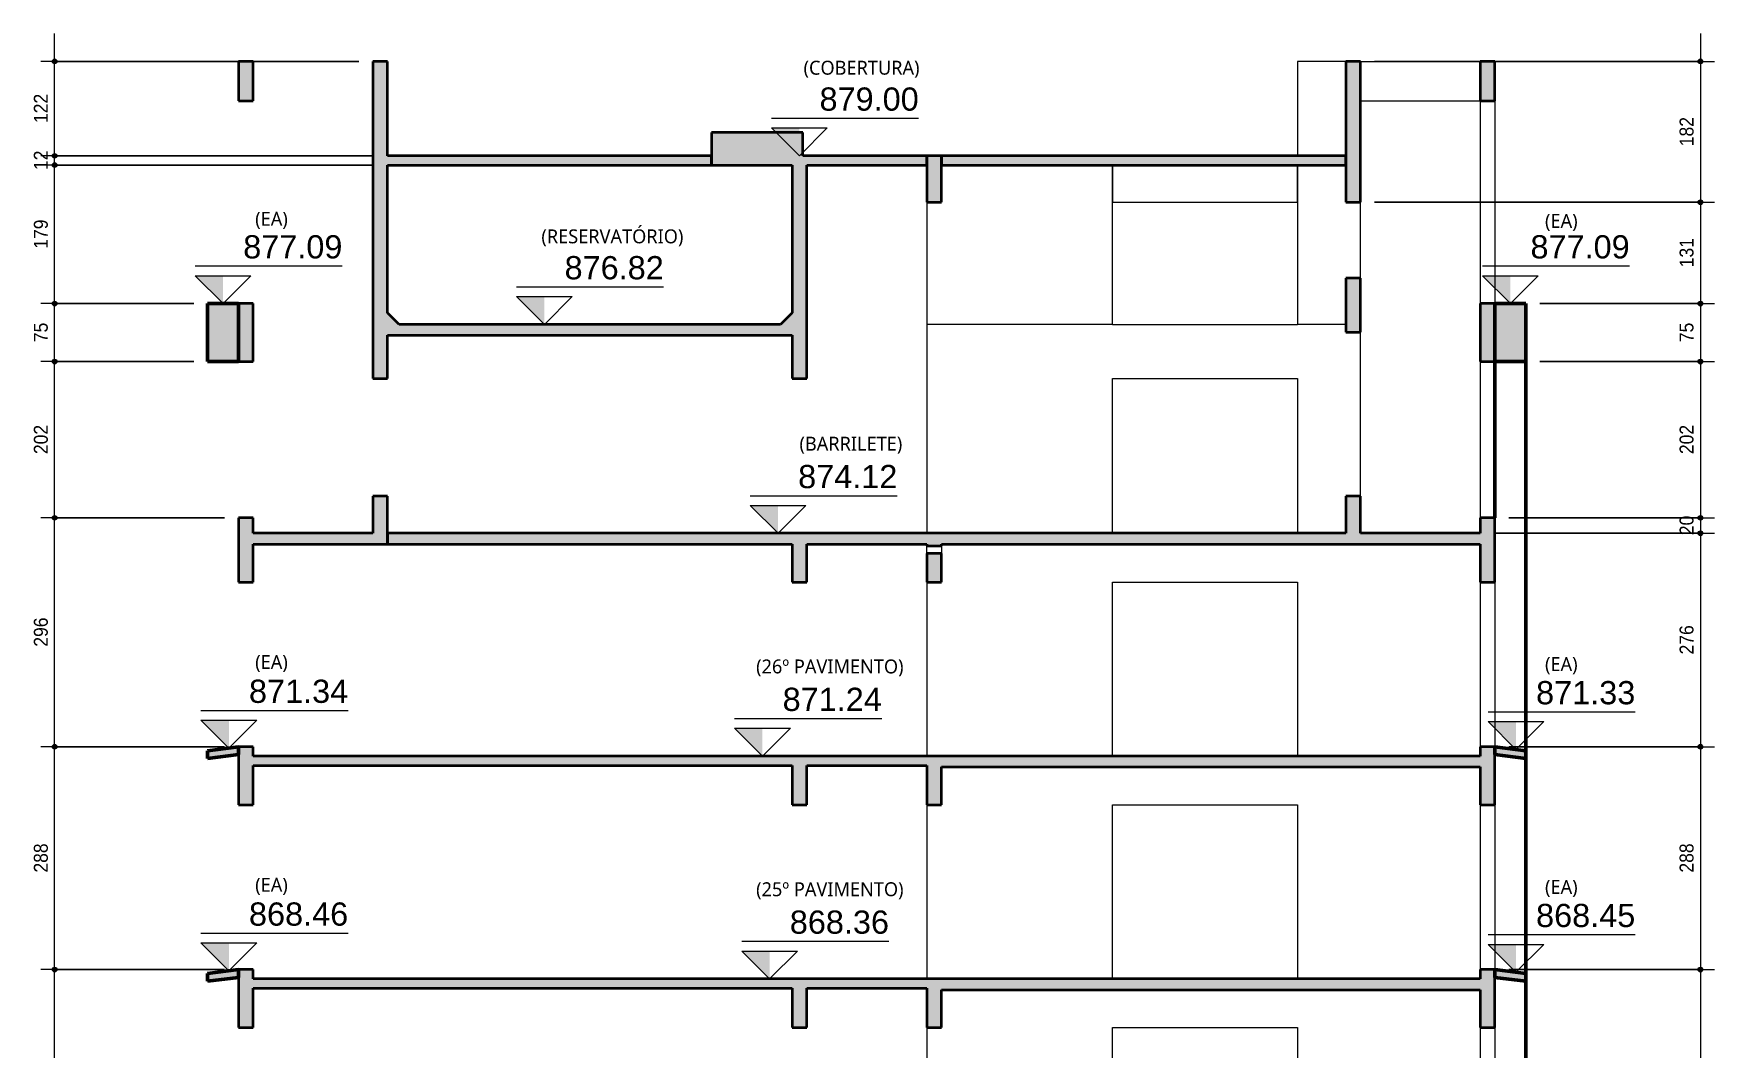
# Model space of a CAD drawing. Header units: centimetres. Extents: x -2102 to 22188, y -1637 to 88376.
# Drawn here: x 8400 to 10571, y 86747 to 88058 of the extents above; entities that cross this region are included whole.
import ezdxf

# ---------------------------------------------------------------- set-up
doc = ezdxf.new("R2010")
doc.units = ezdxf.units.CM
for name, color, linetype, lineweight in [('A-ANNO-DIMS', 7, 'Continuous', 9), ('A-ANNO-DIMS-120', 7, 'Continuous', 9), ('A-FLOR', 7, 'Continuous', 18), ('A-FLOR-MCUT', 7, 'Continuous', 35), ('A-FLOR-PATT', 7, 'Continuous', 18), ('G-ANNO-DIMS', 7, 'Continuous', 9), ('G-ANNO-TEXT', 7, 'Continuous', 9), ('S-BEAM', 7, 'Continuous', 18), ('S-COLS', 7, 'Continuous', 18)]:
    doc.layers.add(name, color=color, linetype=linetype, lineweight=lineweight)
doc.styles.add('Arial_1', font='arial.ttf', dxfattribs={"width": 0.9, "height": 18})
doc.styles.add('Arial_2', font='arial.ttf', dxfattribs={"height": 30})
doc.styles.add('Gadugi_2', font='gadugi.ttf', dxfattribs={"height": 18})
doc.dimstyles.new('PED_1_5mm_ESQ_2', dxfattribs={"dimscale": 30.48, "dimtxt": 18.364669, "dimasz": 0.787402, "dimexe": 0.590551, "dimexo": 0.590551, "dimgap": 0.11811, "dimtad": 1, "dimdec": 1, "dimrnd": 0.5, "dimdsep": 46, "dimtxsty": 'Arial_1', "dimblk1": 'DOTSMALL', "dimblk2": 'DOTSMALL', "dimsah": 1, "dimcen": 0.09, "dimdle": 1.181102, "dimazin": 0, "dimtfac": 1, "dimtdec": 4, "dimtix": 1, "dimtmove": 0, "dimatfit": 3, "dimfxl": 1, "dimtvp": 1, "dimtolj": 1, "dimtzin": 0, "dimarcsym": 2})

# ---------------------------------------------------------------- blocks, each defined once
blk = doc.blocks.new('DIMBLOCK155-CT K 002 - CORTE B-B')
at = {"layer": 'A-ANNO-DIMS-120'}
h = blk.add_hatch(color=256, dxfattribs=at)
edge = h.paths.add_edge_path(flags=0)
edge.add_arc((10553.3, 88022), 3, 0, 360)
h = blk.add_hatch(color=256, dxfattribs=at)
edge = h.paths.add_edge_path(flags=0)
edge.add_arc((10553.3, 87840), 3, 0, 360)
for p, q in [((10553.3, 88058), (10553.3, 87840)), ((10132.1, 88022), (10571.3, 88022)), ((10553.3, 88022), (10132.1, 88022)), ((10132.1, 87840), (10571.3, 87840)), ((10553.3, 87840), (10132.1, 87840))]:
    blk.add_line(p, q, dxfattribs=at)
for centre in [(10553.3, 88022), (10553.3, 87840)]:
    blk.add_circle(centre, 3, dxfattribs=at)
at = {"layer": 'A-ANNO-DIMS-120', "color": 0, "insert": (10526.3, 87912.4), "char_height": 18, "width": 44.753, "attachment_point": 1, "rotation": 90, "line_spacing_factor": 0.941778, "style": 'Arial_1'}
blk.add_mtext('182', dxfattribs=at)
blk = doc.blocks.new('_DotSmall')
at = {"color": 0, "linetype": 'ByBlock', "const_width": 0.5}
blk.add_lwpolyline([(-0.0625, 0, 1), (0.0625, 0, 1)], format="xyb", close=True, dxfattribs=at)
blk = doc.blocks.new('DIMBLOCK156-CT K 002 - CORTE B-B')
at = {"layer": 'A-ANNO-DIMS-120'}
h = blk.add_hatch(color=256, dxfattribs=at)
edge = h.paths.add_edge_path(flags=0)
edge.add_arc((10553.3, 87840), 3, 0, 360)
h = blk.add_hatch(color=256, dxfattribs=at)
edge = h.paths.add_edge_path(flags=0)
edge.add_arc((10553.3, 87709), 3, 0, 360)
for p, q in [((10132.1, 87840), (10571.3, 87840)), ((10553.3, 87840), (10132.1, 87840)), ((10553.3, 87840), (10553.3, 87709)), ((10345.6, 87709), (10571.3, 87709)), ((10553.3, 87709), (10345.6, 87709))]:
    blk.add_line(p, q, dxfattribs=at)
for centre in [(10553.3, 87840), (10553.3, 87709)]:
    blk.add_circle(centre, 3, dxfattribs=at)
at = {"layer": 'A-ANNO-DIMS-120', "color": 0, "insert": (10526.3, 87755.9), "char_height": 18, "width": 44.753, "attachment_point": 1, "rotation": 90, "line_spacing_factor": 0.941778, "style": 'Arial_1'}
blk.add_mtext('131', dxfattribs=at)
blk = doc.blocks.new('DIMBLOCK157-CT K 002 - CORTE B-B')
at = {"layer": 'A-ANNO-DIMS-120'}
h = blk.add_hatch(color=256, dxfattribs=at)
edge = h.paths.add_edge_path(flags=0)
edge.add_arc((10553.3, 87709), 3, 0, 360)
h = blk.add_hatch(color=256, dxfattribs=at)
edge = h.paths.add_edge_path(flags=0)
edge.add_arc((10553.3, 87634), 3, 0, 360)
for p, q in [((10345.6, 87709), (10571.3, 87709)), ((10553.3, 87709), (10345.6, 87709)), ((10553.3, 87709), (10553.3, 87634)), ((10345.6, 87634), (10571.3, 87634)), ((10553.3, 87634), (10345.6, 87634))]:
    blk.add_line(p, q, dxfattribs=at)
for centre in [(10553.3, 87709), (10553.3, 87634)]:
    blk.add_circle(centre, 3, dxfattribs=at)
at = {"layer": 'A-ANNO-DIMS-120', "color": 0, "insert": (10526.3, 87659.1), "char_height": 18, "width": 29.836, "attachment_point": 1, "rotation": 90, "line_spacing_factor": 0.941778, "style": 'Arial_1'}
blk.add_mtext('75', dxfattribs=at)
blk = doc.blocks.new('DIMBLOCK158-CT K 002 - CORTE B-B')
at = {"layer": 'A-ANNO-DIMS-120'}
h = blk.add_hatch(color=256, dxfattribs=at)
edge = h.paths.add_edge_path(flags=0)
edge.add_arc((10553.3, 87634), 3, 0, 360)
h = blk.add_hatch(color=256, dxfattribs=at)
edge = h.paths.add_edge_path(flags=0)
edge.add_arc((10553.3, 87432), 3, 0, 360)
for p, q in [((10345.6, 87634), (10571.3, 87634)), ((10553.3, 87634), (10345.6, 87634)), ((10553.3, 87634), (10553.3, 87432)), ((10305.6, 87432), (10571.3, 87432)), ((10553.3, 87432), (10305.6, 87432))]:
    blk.add_line(p, q, dxfattribs=at)
for centre in [(10553.3, 87634), (10553.3, 87432)]:
    blk.add_circle(centre, 3, dxfattribs=at)
at = {"layer": 'A-ANNO-DIMS-120', "color": 0, "insert": (10526.3, 87514.4), "char_height": 18, "width": 44.753, "attachment_point": 1, "rotation": 90, "line_spacing_factor": 0.941778, "style": 'Arial_1'}
blk.add_mtext('202', dxfattribs=at)
blk = doc.blocks.new('DIMBLOCK159-CT K 002 - CORTE B-B')
at = {"layer": 'A-ANNO-DIMS-120'}
h = blk.add_hatch(color=256, dxfattribs=at)
edge = h.paths.add_edge_path(flags=0)
edge.add_arc((10553.3, 87432), 3, 0, 360)
h = blk.add_hatch(color=256, dxfattribs=at)
edge = h.paths.add_edge_path(flags=0)
edge.add_arc((10553.3, 87412), 3, 0, 360)
for p, q in [((10305.6, 87432), (10571.3, 87432)), ((10553.3, 87432), (10305.6, 87432)), ((10553.3, 87432), (10553.3, 87412)), ((10286.6, 87412), (10571.3, 87412)), ((10553.3, 87412), (10286.6, 87412))]:
    blk.add_line(p, q, dxfattribs=at)
for centre in [(10553.3, 87432), (10553.3, 87412)]:
    blk.add_circle(centre, 3, dxfattribs=at)
at = {"layer": 'A-ANNO-DIMS-120', "color": 0, "insert": (10526.3, 87409.6), "char_height": 18, "width": 29.836, "attachment_point": 1, "rotation": 90, "line_spacing_factor": 0.941778, "style": 'Arial_1'}
blk.add_mtext('20', dxfattribs=at)
blk = doc.blocks.new('DIMBLOCK160-CT K 002 - CORTE B-B')
at = {"layer": 'A-ANNO-DIMS-120'}
h = blk.add_hatch(color=256, dxfattribs=at)
edge = h.paths.add_edge_path(flags=0)
edge.add_arc((10553.3, 87412), 3, 0, 360)
h = blk.add_hatch(color=256, dxfattribs=at)
edge = h.paths.add_edge_path(flags=0)
edge.add_arc((10553.3, 87136), 3, 0, 360)
for p, q in [((10286.6, 87412), (10571.3, 87412)), ((10553.3, 87412), (10286.6, 87412)), ((10553.3, 87412), (10553.3, 87136)), ((10305.6, 87136), (10571.3, 87136)), ((10553.3, 87136), (10305.6, 87136))]:
    blk.add_line(p, q, dxfattribs=at)
for centre in [(10553.3, 87412), (10553.3, 87136)]:
    blk.add_circle(centre, 3, dxfattribs=at)
at = {"layer": 'A-ANNO-DIMS-120', "color": 0, "insert": (10526.3, 87255.4), "char_height": 18, "width": 44.753, "attachment_point": 1, "rotation": 90, "line_spacing_factor": 0.941778, "style": 'Arial_1'}
blk.add_mtext('276', dxfattribs=at)
blk = doc.blocks.new('DIMBLOCK161-CT K 002 - CORTE B-B')
at = {"layer": 'A-ANNO-DIMS-120'}
h = blk.add_hatch(color=256, dxfattribs=at)
edge = h.paths.add_edge_path(flags=0)
edge.add_arc((10553.3, 87136), 3, 0, 360)
h = blk.add_hatch(color=256, dxfattribs=at)
edge = h.paths.add_edge_path(flags=0)
edge.add_arc((10553.3, 86848), 3, 0, 360)
for p, q in [((10305.6, 87136), (10571.3, 87136)), ((10553.3, 87136), (10305.6, 87136)), ((10553.3, 87136), (10553.3, 86848)), ((10305.6, 86848), (10571.3, 86848)), ((10553.3, 86848), (10305.6, 86848))]:
    blk.add_line(p, q, dxfattribs=at)
for centre in [(10553.3, 87136), (10553.3, 86848)]:
    blk.add_circle(centre, 3, dxfattribs=at)
at = {"layer": 'A-ANNO-DIMS-120', "color": 0, "insert": (10526.3, 86973.4), "char_height": 18, "width": 44.753, "attachment_point": 1, "rotation": 90, "line_spacing_factor": 0.941778, "style": 'Arial_1'}
blk.add_mtext('288', dxfattribs=at)
blk = doc.blocks.new('DIMBLOCK162-CT K 002 - CORTE B-B')
at = {"layer": 'A-ANNO-DIMS-120'}
h = blk.add_hatch(color=256, dxfattribs=at)
edge = h.paths.add_edge_path(flags=0)
edge.add_arc((10553.3, 86848), 3, 0, 360)
h = blk.add_hatch(color=256, dxfattribs=at)
edge = h.paths.add_edge_path(flags=0)
edge.add_arc((10553.3, 86560), 3, 0, 360)
for p, q in [((10305.6, 86848), (10571.3, 86848)), ((10553.3, 86848), (10305.6, 86848)), ((10553.3, 86848), (10553.3, 86560)), ((10305.6, 86560), (10571.3, 86560)), ((10553.3, 86560), (10305.6, 86560))]:
    blk.add_line(p, q, dxfattribs=at)
for centre in [(10553.3, 86848), (10553.3, 86560)]:
    blk.add_circle(centre, 3, dxfattribs=at)
at = {"layer": 'A-ANNO-DIMS-120', "color": 0, "insert": (10526.3, 86685.4), "char_height": 18, "width": 44.753, "attachment_point": 1, "rotation": 90, "line_spacing_factor": 0.941778, "style": 'Arial_1'}
blk.add_mtext('288', dxfattribs=at)
blk = doc.blocks.new('DIMBLOCK221-CT K 002 - CORTE B-B')
at = {"layer": 'A-ANNO-DIMS-120'}
h = blk.add_hatch(color=256, dxfattribs=at)
edge = h.paths.add_edge_path(flags=0)
edge.add_arc((8427, 86848), 3, 0, 360)
h = blk.add_hatch(color=256, dxfattribs=at)
edge = h.paths.add_edge_path(flags=0)
edge.add_arc((8427, 86560), 3, 0, 360)
for p, q in [((8646.6, 86848), (8409, 86848)), ((8427, 86560), (8427, 86848)), ((8427, 86848), (8646.6, 86848)), ((8646.6, 86560), (8409, 86560)), ((8427, 86560), (8646.6, 86560))]:
    blk.add_line(p, q, dxfattribs=at)
for centre in [(8427, 86848), (8427, 86560)]:
    blk.add_circle(centre, 3, dxfattribs=at)
at = {"layer": 'A-ANNO-DIMS-120', "color": 0, "insert": (8400.1, 86685.4), "char_height": 18, "width": 44.753, "attachment_point": 1, "rotation": 90, "line_spacing_factor": 0.941778, "style": 'Arial_1'}
blk.add_mtext('288', dxfattribs=at)
blk = doc.blocks.new('DIMBLOCK222-CT K 002 - CORTE B-B')
at = {"layer": 'A-ANNO-DIMS-120'}
h = blk.add_hatch(color=256, dxfattribs=at)
edge = h.paths.add_edge_path(flags=0)
edge.add_arc((8427, 87136), 3, 0, 360)
h = blk.add_hatch(color=256, dxfattribs=at)
edge = h.paths.add_edge_path(flags=0)
edge.add_arc((8427, 86848), 3, 0, 360)
for p, q in [((8646.6, 87136), (8409, 87136)), ((8427, 86848), (8427, 87136)), ((8427, 87136), (8646.6, 87136)), ((8646.6, 86848), (8409, 86848)), ((8427, 86848), (8646.6, 86848))]:
    blk.add_line(p, q, dxfattribs=at)
for centre in [(8427, 87136), (8427, 86848)]:
    blk.add_circle(centre, 3, dxfattribs=at)
at = {"layer": 'A-ANNO-DIMS-120', "color": 0, "insert": (8400.1, 86973.4), "char_height": 18, "width": 44.753, "attachment_point": 1, "rotation": 90, "line_spacing_factor": 0.941778, "style": 'Arial_1'}
blk.add_mtext('288', dxfattribs=at)
blk = doc.blocks.new('DIMBLOCK223-CT K 002 - CORTE B-B')
at = {"layer": 'A-ANNO-DIMS-120'}
h = blk.add_hatch(color=256, dxfattribs=at)
edge = h.paths.add_edge_path(flags=0)
edge.add_arc((8427, 87432), 3, 0, 360)
h = blk.add_hatch(color=256, dxfattribs=at)
edge = h.paths.add_edge_path(flags=0)
edge.add_arc((8427, 87136), 3, 0, 360)
for p, q in [((8646.6, 87432), (8409, 87432)), ((8427, 87136), (8427, 87432)), ((8427, 87432), (8646.6, 87432)), ((8646.6, 87136), (8409, 87136)), ((8427, 87136), (8646.6, 87136))]:
    blk.add_line(p, q, dxfattribs=at)
for centre in [(8427, 87432), (8427, 87136)]:
    blk.add_circle(centre, 3, dxfattribs=at)
at = {"layer": 'A-ANNO-DIMS-120', "color": 0, "insert": (8400.1, 87265.4), "char_height": 18, "width": 44.753, "attachment_point": 1, "rotation": 90, "line_spacing_factor": 0.941778, "style": 'Arial_1'}
blk.add_mtext('296', dxfattribs=at)
blk = doc.blocks.new('DIMBLOCK224-CT K 002 - CORTE B-B')
at = {"layer": 'A-ANNO-DIMS-120'}
h = blk.add_hatch(color=256, dxfattribs=at)
edge = h.paths.add_edge_path(flags=0)
edge.add_arc((8427, 87634), 3, 0, 360)
h = blk.add_hatch(color=256, dxfattribs=at)
edge = h.paths.add_edge_path(flags=0)
edge.add_arc((8427, 87432), 3, 0, 360)
for p, q in [((8606.6, 87634), (8409, 87634)), ((8427, 87432), (8427, 87634)), ((8427, 87634), (8606.6, 87634)), ((8646.6, 87432), (8409, 87432)), ((8427, 87432), (8646.6, 87432))]:
    blk.add_line(p, q, dxfattribs=at)
for centre in [(8427, 87634), (8427, 87432)]:
    blk.add_circle(centre, 3, dxfattribs=at)
at = {"layer": 'A-ANNO-DIMS-120', "color": 0, "insert": (8400.1, 87514.4), "char_height": 18, "width": 44.753, "attachment_point": 1, "rotation": 90, "line_spacing_factor": 0.941778, "style": 'Arial_1'}
blk.add_mtext('202', dxfattribs=at)
blk = doc.blocks.new('DIMBLOCK225-CT K 002 - CORTE B-B')
at = {"layer": 'A-ANNO-DIMS-120'}
h = blk.add_hatch(color=256, dxfattribs=at)
edge = h.paths.add_edge_path(flags=0)
edge.add_arc((8427, 87709), 3, 0, 360)
h = blk.add_hatch(color=256, dxfattribs=at)
edge = h.paths.add_edge_path(flags=0)
edge.add_arc((8427, 87634), 3, 0, 360)
for p, q in [((8606.6, 87709), (8409, 87709)), ((8427, 87634), (8427, 87709)), ((8427, 87709), (8606.6, 87709)), ((8606.6, 87634), (8409, 87634)), ((8427, 87634), (8606.6, 87634))]:
    blk.add_line(p, q, dxfattribs=at)
for centre in [(8427, 87709), (8427, 87634)]:
    blk.add_circle(centre, 3, dxfattribs=at)
at = {"layer": 'A-ANNO-DIMS-120', "color": 0, "insert": (8400.1, 87659.1), "char_height": 18, "width": 29.836, "attachment_point": 1, "rotation": 90, "line_spacing_factor": 0.941778, "style": 'Arial_1'}
blk.add_mtext('75', dxfattribs=at)
blk = doc.blocks.new('DIMBLOCK226-CT K 002 - CORTE B-B')
at = {"layer": 'A-ANNO-DIMS-120'}
h = blk.add_hatch(color=256, dxfattribs=at)
edge = h.paths.add_edge_path(flags=0)
edge.add_arc((8427, 87888), 3, 0, 360)
h = blk.add_hatch(color=256, dxfattribs=at)
edge = h.paths.add_edge_path(flags=0)
edge.add_arc((8427, 87709), 3, 0, 360)
for p, q in [((8839.1, 87888), (8409, 87888)), ((8427, 87709), (8427, 87888)), ((8427, 87888), (8839.1, 87888)), ((8606.6, 87709), (8409, 87709)), ((8427, 87709), (8606.6, 87709))]:
    blk.add_line(p, q, dxfattribs=at)
for centre in [(8427, 87888), (8427, 87709)]:
    blk.add_circle(centre, 3, dxfattribs=at)
at = {"layer": 'A-ANNO-DIMS-120', "color": 0, "insert": (8400.1, 87779.9), "char_height": 18, "width": 44.753, "attachment_point": 1, "rotation": 90, "line_spacing_factor": 0.941778, "style": 'Arial_1'}
blk.add_mtext('179', dxfattribs=at)
blk = doc.blocks.new('DIMBLOCK227-CT K 002 - CORTE B-B')
at = {"layer": 'A-ANNO-DIMS-120'}
h = blk.add_hatch(color=256, dxfattribs=at)
edge = h.paths.add_edge_path(flags=0)
edge.add_arc((8427, 87900), 3, 0, 360)
h = blk.add_hatch(color=256, dxfattribs=at)
edge = h.paths.add_edge_path(flags=0)
edge.add_arc((8427, 87888), 3, 0, 360)
for p, q in [((8839.1, 87900), (8409, 87900)), ((8839.1, 87888), (8409, 87888)), ((8427, 87888), (8427, 87900)), ((8427, 87900), (8839.1, 87900)), ((8427, 87888), (8839.1, 87888))]:
    blk.add_line(p, q, dxfattribs=at)
for centre in [(8427, 87900), (8427, 87888)]:
    blk.add_circle(centre, 3, dxfattribs=at)
at = {"layer": 'A-ANNO-DIMS-120', "color": 0, "insert": (8400.1, 87881.6), "char_height": 18, "width": 29.836, "attachment_point": 1, "rotation": 90, "line_spacing_factor": 0.941778, "style": 'Arial_1'}
blk.add_mtext('12', dxfattribs=at)
blk = doc.blocks.new('DIMBLOCK228-CT K 002 - CORTE B-B')
at = {"layer": 'A-ANNO-DIMS-120'}
h = blk.add_hatch(color=256, dxfattribs=at)
edge = h.paths.add_edge_path(flags=0)
edge.add_arc((8427, 88022), 3, 0, 360)
h = blk.add_hatch(color=256, dxfattribs=at)
edge = h.paths.add_edge_path(flags=0)
edge.add_arc((8427, 87900), 3, 0, 360)
for p, q in [((8427, 87900), (8427, 88058)), ((8820.1, 88022), (8409, 88022)), ((8427, 88022), (8820.1, 88022)), ((8839.1, 87900), (8409, 87900)), ((8427, 87900), (8839.1, 87900))]:
    blk.add_line(p, q, dxfattribs=at)
for centre in [(8427, 88022), (8427, 87900)]:
    blk.add_circle(centre, 3, dxfattribs=at)
at = {"layer": 'A-ANNO-DIMS-120', "color": 0, "insert": (8400.1, 87942.4), "char_height": 18, "width": 44.753, "attachment_point": 1, "rotation": 90, "line_spacing_factor": 0.941778, "style": 'Arial_1'}
blk.add_mtext('122', dxfattribs=at)
blk = doc.blocks.new('Elevações de ponto - SIMBOLO DE NÍVEL-CORTE-2219088-CT K 002 - CORTE B-B')
at = {"layer": 'G-ANNO-DIMS'}
blk.add_hatch(color=256, dxfattribs=at).paths.add_polyline_path([(-908.7, 80012), (-908.7, 79976), (-944.7, 80012)], flags=0)
for p, q in [((-754.7, 80024.2), (-944.7, 80024.2)), ((-908.7, 79976), (-944.7, 80012)), ((-944.7, 80012), (-872.7, 80012)), ((-872.7, 80012), (-908.7, 79976))]:
    blk.add_line(p, q, dxfattribs=at)

msp = doc.modelspace()

# ---------------------------------------------------------------- hatches: boundary and pattern name
at = {"layer": 'A-FLOR', "true_color": 0xa6a6a6}
for points in [[(9275.64, 87888), (9275.64, 87900), (8857.14, 87900), (8857.14, 87888), (8890.7, 87888)], [(9553.64, 87888), (9553.64, 87900), (9398.64, 87900), (9398.64, 87888), (9530.95, 87888)], [(9584.81, 87888), (10095.08, 87888), (10095.08, 87900), (9572.64, 87900), (9572.64, 87888)], [(8890.7, 87668), (9379.64, 87668), (9379.64, 87682), (8857.14, 87682), (8857.14, 87668)], [(8838.14, 87398), (8838.14, 87412), (8683.58, 87412), (8683.58, 87398)], [(8890.7, 87398), (9379.64, 87398), (9379.64, 87412), (8857.14, 87412), (8857.14, 87398)], [(9398.64, 87398), (9553.64, 87398), (9553.64, 87412), (9398.64, 87412)], [(10032.64, 87398), (10095.08, 87398), (10095.08, 87412), (9572.64, 87412), (9572.64, 87398), (9851.08, 87398)], [(10184.85, 87398), (10268.64, 87398), (10268.64, 87412), (10114.08, 87412), (10114.14, 87398), (10171.2, 87398)], [(8624.58, 87120.92), (8664.58, 87125.92), (8664.58, 87136), (8624.58, 87131), (8624.58, 87125.92)], [(8683.58, 87112), (9379.64, 87112), (9379.64, 87124), (8683.58, 87124)], [(9398.64, 87112), (9553.64, 87112), (9553.64, 87124), (9398.64, 87124)], [(10268.64, 87110), (10268.64, 87124), (9572.64, 87124), (9572.64, 87110), (10171.2, 87110)], [(10327.64, 87120.92), (10327.64, 87131), (10287.64, 87136), (10287.64, 87125.92), (10303.03, 87124)], [(8624.58, 86832.92), (8664.58, 86837.92), (8664.58, 86848), (8624.58, 86843), (8624.58, 86836)], [(10327.64, 86832.92), (10327.64, 86843), (10287.64, 86848), (10287.64, 86837.92), (10303.03, 86836)], [(9379.64, 86824), (9379.64, 86836), (8683.58, 86836), (8683.58, 86824)], [(9553.64, 86824), (9553.64, 86836), (9398.64, 86836), (9398.64, 86824), (9540.84, 86824)], [(9981.25, 86822), (10268.64, 86822), (10268.64, 86836), (9572.64, 86836), (9572.64, 86822), (9845.91, 86822)]]:
    msp.add_hatch(color=253, dxfattribs=at).paths.add_polyline_path(points, flags=0)
at = {"layer": 'A-FLOR-PATT', "lineweight": 9, "true_color": 0xa6a6a6}
h = msp.add_hatch(color=253, dxfattribs=at)
h.paths.add_polyline_path([(9379.64, 87682), (9379.64, 87697), (9364.64, 87682), (9378.15, 87682)], flags=0)
h.paths.add_polyline_path([(8857.14, 87682), (8872.14, 87682), (8857.14, 87697)], flags=0)
at = {"layer": 'S-BEAM', "true_color": 0xa6a6a6}
for points in [[(8683.58, 87971), (8683.58, 88022), (8664.58, 88022), (8664.58, 87971)], [(8838.14, 87612), (8857.14, 87612), (8857.14, 88022), (8838.14, 88022)], [(10114.08, 87840), (10114.08, 88022), (10095.08, 88022), (10095.08, 87840)], [(10268.64, 87971), (10287.64, 87971), (10287.64, 88022), (10268.64, 88022)], [(9275.64, 87888), (9379.64, 87888), (9379.64, 87900), (9393.64, 87900), (9393.64, 87930), (9275.64, 87930)], [(9398.64, 87612), (9398.64, 87900), (9379.64, 87900), (9379.64, 87612)], [(9553.64, 87840), (9572.64, 87840), (9572.64, 87900), (9553.64, 87900), (9553.64, 87888)], [(10114.08, 87672), (10114.08, 87742), (10095.08, 87742), (10095.08, 87672), (10102.5, 87672)], [(8664.58, 87634), (8664.58, 87709), (8624.58, 87709), (8624.58, 87634)], [(8683.58, 87634), (8683.58, 87709), (8664.58, 87709), (8664.58, 87634)], [(10287.64, 87634), (10287.64, 87709), (10268.64, 87709), (10268.64, 87634)], [(10327.64, 87634), (10327.64, 87709), (10287.64, 87709), (10287.64, 87634)], [(8857.14, 87398), (8857.14, 87460), (8838.14, 87460), (8838.14, 87398)], [(10114.08, 87398), (10114.08, 87460), (10095.08, 87460), (10095.08, 87398), (10095.98, 87398)], [(8664.58, 87349), (8683.58, 87349), (8683.58, 87432), (8664.58, 87432)], [(10287.64, 87349), (10287.64, 87432), (10268.64, 87432), (10268.64, 87349)], [(9398.64, 87349), (9398.64, 87412), (9379.64, 87412), (9379.64, 87349)], [(8683.58, 87061), (8683.58, 87136), (8664.58, 87136), (8664.58, 87061)], [(9379.64, 87061), (9398.64, 87061), (9398.64, 87124), (9379.64, 87124), (9379.64, 87112)], [(9572.64, 87061), (9572.64, 87124), (9553.64, 87124), (9553.64, 87061)], [(10287.64, 87061), (10287.64, 87136), (10268.64, 87136), (10268.64, 87061)], [(8664.58, 86773), (8683.58, 86773), (8683.58, 86848), (8664.58, 86848), (8664.58, 86824)], [(10268.64, 86773), (10287.64, 86773), (10287.64, 86848), (10268.64, 86848), (10268.64, 86822)], [(9398.64, 86773), (9398.64, 86836), (9379.64, 86836), (9379.64, 86773)], [(9553.64, 86773), (9572.64, 86773), (9572.64, 86836), (9553.64, 86836), (9553.64, 86822)]]:
    msp.add_hatch(color=253, dxfattribs=at).paths.add_polyline_path(points, flags=0)
h = msp.add_hatch(color=253, dxfattribs=at)
h.paths.add_polyline_path([(9572.64, 87349), (9572.64, 87386), (9553.64, 87386), (9553.64, 87349)], flags=0)
h.paths.add_polyline_path([(9553.64, 87396), (9572.64, 87396), (9572.64, 87412), (9553.64, 87412), (9553.64, 87398)], flags=0)

# ---------------------------------------------------------------- linework, layer by layer
at = {"layer": 'A-FLOR', "lineweight": 35}
for p, q in [((9275.64, 87900), (8857.14, 87900)), ((8857.14, 87888), (9275.64, 87888)), ((9275.64, 87888), (9275.64, 87900)), ((9553.64, 87900), (9398.64, 87900)), ((9398.64, 87888), (9553.64, 87888)), ((9553.64, 87888), (9553.64, 87900)), ((10095.08, 87900), (9572.64, 87900)), ((9572.64, 87900), (9572.64, 87888)), ((9572.64, 87888), (10095.08, 87888)), ((10095.08, 87888), (10095.08, 87900)), ((8857.14, 87668), (9379.64, 87668)), ((9364.64, 87682), (8872.14, 87682)), ((8838.14, 87412), (8683.58, 87412)), ((9379.64, 87412), (8857.14, 87412)), ((8857.14, 87412), (8857.14, 87398)), ((9553.64, 87412), (9398.64, 87412)), ((10095.08, 87412), (9572.64, 87412)), ((10268.64, 87412), (10114.08, 87412)), ((8683.58, 87398), (8838.14, 87398)), ((8857.14, 87398), (9379.64, 87398)), ((9398.64, 87398), (9553.64, 87398)), ((9572.64, 87398), (10095.08, 87398)), ((10114.08, 87398), (10268.64, 87398)), ((9379.64, 87124), (8683.58, 87124)), ((9553.64, 87124), (9398.64, 87124)), ((10268.64, 87124), (9572.64, 87124)), ((8683.58, 87112), (9379.64, 87112)), ((9398.64, 87112), (9553.64, 87112)), ((9572.64, 87110), (10268.64, 87110)), ((9379.64, 86836), (8683.58, 86836)), ((8683.58, 86824), (9379.64, 86824)), ((9553.64, 86836), (9398.64, 86836)), ((9398.64, 86824), (9553.64, 86824)), ((10268.64, 86836), (9572.64, 86836)), ((9572.64, 86822), (10268.64, 86822))]:
    msp.add_line(p, q, dxfattribs=at)
at = {"layer": 'A-FLOR', "color": 190, "lineweight": 50, "true_color": 0x8000ff}
for p, q in [((8664.58, 87136), (8624.58, 87131)), ((8624.58, 87131), (8624.58, 87120.92)), ((8624.58, 87120.92), (8664.58, 87125.92)), ((8664.58, 87125.92), (8664.58, 87136)), ((10327.64, 87131), (10287.64, 87136)), ((10287.64, 87136), (10287.64, 87125.92)), ((10287.64, 87125.92), (10327.64, 87120.92)), ((10327.64, 87120.92), (10327.64, 87131)), ((8664.58, 86848), (8624.58, 86843)), ((8624.58, 86843), (8624.58, 86832.92)), ((8624.58, 86832.92), (8664.58, 86837.92)), ((8664.58, 86837.92), (8664.58, 86848)), ((10327.64, 86843), (10287.64, 86848)), ((10287.64, 86848), (10287.64, 86837.92)), ((10287.64, 86837.92), (10327.64, 86832.92)), ((10327.64, 86832.92), (10327.64, 86843))]:
    msp.add_line(p, q, dxfattribs=at)
at = {"layer": 'A-FLOR-MCUT'}
for p, q in [((8872.14, 87682), (8857.14, 87697)), ((9379.64, 87697), (9364.64, 87682))]:
    msp.add_line(p, q, dxfattribs=at)
at = {"layer": 'S-BEAM', "lineweight": 35}
for p, q in [((8683.58, 88022), (8664.58, 88022)), ((8664.58, 88022), (8664.58, 87971)), ((8683.58, 87971), (8683.58, 88022)), ((8838.14, 88022), (8838.14, 87612)), ((8857.14, 88022), (8838.14, 88022)), ((8857.14, 87900), (8857.14, 88022)), ((10114.08, 88022), (10095.08, 88022)), ((10095.08, 88022), (10095.08, 87840)), ((10114.08, 87840), (10114.08, 88022)), ((10287.64, 88022), (10268.64, 88022)), ((10268.64, 88022), (10268.64, 87971)), ((10287.64, 87971), (10287.64, 88022)), ((8664.58, 87971), (8683.58, 87971)), ((10268.64, 87971), (10287.64, 87971)), ((9393.64, 87930), (9275.64, 87930)), ((9275.64, 87930), (9275.64, 87888)), ((9393.64, 87900), (9393.64, 87930)), ((8857.14, 87697), (8857.14, 87888)), ((9275.64, 87888), (9379.64, 87888)), ((9379.64, 87888), (9379.64, 87697)), ((9398.64, 87900), (9393.64, 87900)), ((9398.64, 87612), (9398.64, 87888)), ((9572.64, 87900), (9553.64, 87900)), ((9553.64, 87900), (9553.64, 87840)), ((9572.64, 87840), (9572.64, 87900)), ((9553.64, 87840), (9572.64, 87840)), ((10095.08, 87840), (10114.08, 87840)), ((10114.08, 87742), (10095.08, 87742)), ((10095.08, 87742), (10095.08, 87672)), ((10114.08, 87672), (10114.08, 87742)), ((8683.58, 87709), (8664.58, 87709)), ((8683.58, 87634), (8683.58, 87709)), ((10287.64, 87709), (10268.64, 87709)), ((10268.64, 87709), (10268.64, 87634)), ((8857.14, 87612), (8857.14, 87668)), ((9379.64, 87668), (9379.64, 87612)), ((10095.08, 87672), (10114.08, 87672)), ((8664.58, 87634), (8683.58, 87634)), ((10268.64, 87634), (10287.64, 87634)), ((8838.14, 87612), (8857.14, 87612)), ((9379.64, 87612), (9398.64, 87612)), ((8857.14, 87460), (8838.14, 87460)), ((8838.14, 87460), (8838.14, 87412)), ((8857.14, 87398), (8857.14, 87460)), ((10114.08, 87460), (10095.08, 87460)), ((10095.08, 87460), (10095.08, 87412)), ((10114.08, 87412), (10114.08, 87460)), ((8683.58, 87432), (8664.58, 87432)), ((8664.58, 87432), (8664.58, 87349)), ((8683.58, 87412), (8683.58, 87432)), ((10287.64, 87432), (10268.64, 87432)), ((10268.64, 87432), (10268.64, 87412)), ((10287.64, 87349), (10287.64, 87432)), ((9398.64, 87412), (9379.64, 87412)), ((9572.64, 87412), (9553.64, 87412)), ((8683.58, 87349), (8683.58, 87398)), ((8838.14, 87398), (8857.14, 87398)), ((9379.64, 87398), (9379.64, 87349)), ((9398.64, 87349), (9398.64, 87398)), ((9553.64, 87398), (9553.64, 87396)), ((9553.64, 87396), (9572.64, 87396)), ((9553.64, 87386), (9553.64, 87349)), ((9572.64, 87386), (9553.64, 87386)), ((9572.64, 87396), (9572.64, 87398)), ((9572.64, 87349), (9572.64, 87386)), ((10095.08, 87398), (10114.08, 87398)), ((10268.64, 87398), (10268.64, 87349)), ((8664.58, 87349), (8683.58, 87349)), ((9379.64, 87349), (9398.64, 87349)), ((9553.64, 87349), (9572.64, 87349)), ((10268.64, 87349), (10287.64, 87349)), ((8683.58, 87136), (8664.58, 87136)), ((8664.58, 87125.92), (8664.58, 87061)), ((8683.58, 87124), (8683.58, 87136)), ((9398.64, 87124), (9379.64, 87124)), ((9572.64, 87124), (9553.64, 87124)), ((10287.64, 87136), (10268.64, 87136)), ((10268.64, 87136), (10268.64, 87124)), ((10287.64, 87061), (10287.64, 87125.92)), ((8683.58, 87061), (8683.58, 87112)), ((9379.64, 87112), (9379.64, 87061)), ((9398.64, 87061), (9398.64, 87112)), ((9553.64, 87112), (9553.64, 87061)), ((9572.64, 87061), (9572.64, 87110)), ((10268.64, 87110), (10268.64, 87061)), ((8664.58, 87061), (8683.58, 87061)), ((9379.64, 87061), (9398.64, 87061)), ((9553.64, 87061), (9572.64, 87061)), ((10268.64, 87061), (10287.64, 87061)), ((8683.58, 86848), (8664.58, 86848)), ((8664.58, 86837.92), (8664.58, 86773)), ((8683.58, 86836), (8683.58, 86848)), ((10287.64, 86848), (10268.64, 86848)), ((10268.64, 86848), (10268.64, 86836)), ((10287.64, 86773), (10287.64, 86837.92)), ((8683.58, 86773), (8683.58, 86824)), ((9398.64, 86836), (9379.64, 86836)), ((9379.64, 86824), (9379.64, 86773)), ((9398.64, 86773), (9398.64, 86824)), ((9572.64, 86836), (9553.64, 86836)), ((9553.64, 86824), (9553.64, 86773)), ((9572.64, 86773), (9572.64, 86822)), ((10268.64, 86822), (10268.64, 86773)), ((8664.58, 86773), (8683.58, 86773)), ((9379.64, 86773), (9398.64, 86773)), ((9553.64, 86773), (9572.64, 86773)), ((10268.64, 86773), (10287.64, 86773))]:
    msp.add_line(p, q, dxfattribs=at)
at = {"layer": 'S-BEAM'}
for p, q in [((10114.14, 88022), (10268.64, 88022)), ((10114.14, 87971), (10268.64, 87971)), ((9793.64, 87888), (9793.64, 87840)), ((10032.64, 87840), (10032.64, 87888)), ((9793.64, 87840), (10032.64, 87840)), ((8664.58, 87709), (8664.58, 87634)), ((10287.64, 87634), (10287.64, 87709)), ((9793.64, 87682), (10032.64, 87682)), ((9793.64, 87612), (10032.64, 87612)), ((9553.64, 87386), (9553.64, 87396)), ((9572.64, 87396), (9572.64, 87386)), ((9793.64, 87349), (10032.64, 87349)), ((8664.58, 87136), (8664.58, 87125.92)), ((10287.64, 87125.92), (10287.64, 87136)), ((9793.64, 87061), (10032.64, 87061)), ((8664.58, 86848), (8664.58, 86837.92)), ((10287.64, 86837.92), (10287.64, 86848)), ((9793.64, 86773), (10032.64, 86773))]:
    msp.add_line(p, q, dxfattribs=at)
at = {"layer": 'S-BEAM', "color": 190, "lineweight": 50, "true_color": 0x8000ff}
for p, q in [((8664.58, 87709), (8624.58, 87709)), ((8624.58, 87709), (8624.58, 87634)), ((8664.58, 87634), (8664.58, 87709)), ((10327.64, 87709), (10287.64, 87709)), ((10287.64, 87709), (10287.64, 87634)), ((10327.64, 87634), (10327.64, 87709)), ((8624.58, 87634), (8664.58, 87634)), ((10287.64, 87634), (10327.64, 87634))]:
    msp.add_line(p, q, dxfattribs=at)
at = {"layer": 'S-COLS'}
for p, q in [((10032.64, 88022), (10032.64, 87900)), ((10095.08, 88022), (10032.64, 88022)), ((10114.14, 88022), (10114.08, 88022)), ((10114.14, 87682), (10114.14, 87971)), ((10268.64, 87971), (10268.64, 87709)), ((10287.64, 87971), (10287.64, 87709)), ((9793.64, 87682), (9793.64, 87888)), ((10032.64, 87888), (10032.64, 87682)), ((9553.64, 87840), (9553.64, 87682)), ((9553.64, 87682), (9553.64, 87412)), ((9793.64, 87682), (9553.64, 87682)), ((10095.08, 87682), (10032.64, 87682)), ((10114.14, 87412), (10114.14, 87682)), ((10268.64, 87634), (10268.64, 87432)), ((9793.64, 87412), (9793.64, 87612)), ((10032.64, 87612), (10032.64, 87412)), ((9553.64, 87349), (9553.64, 87124)), ((9793.64, 87124), (9793.64, 87349)), ((10032.64, 87349), (10032.64, 87124)), ((10268.64, 87349), (10268.64, 87136)), ((10287.64, 87349), (10287.64, 87136)), ((9553.64, 87061), (9553.64, 86836)), ((9793.64, 86836), (9793.64, 87061)), ((10032.64, 87061), (10032.64, 86836)), ((10268.64, 87061), (10268.64, 86848)), ((10287.64, 87061), (10287.64, 86848)), ((9553.64, 86773), (9553.64, 86548)), ((9793.64, 86548), (9793.64, 86773)), ((10032.64, 86773), (10032.64, 86548)), ((10268.64, 86773), (10268.64, 86560)), ((10287.64, 86773), (10287.64, 86560))]:
    msp.add_line(p, q, dxfattribs=at)
at = {"layer": 'S-COLS', "color": 190, "lineweight": 50, "true_color": 0x8000ff}
for p, q in [((10287.64, 87432), (10287.64, 87634)), ((10327.64, 87131), (10327.64, 87634)), ((10327.64, 86843), (10327.64, 87120.92)), ((10327.64, 86555), (10327.64, 86832.92))]:
    msp.add_line(p, q, dxfattribs=at)

# ---------------------------------------------------------------- block references
at = {"layer": 'G-ANNO-DIMS'}
for p in [(10297.86, 7924), (9553.29, 7733), (11216.36, 7733), (9968.46, 7706), (10270.23, 7436), (9560.73, 7158.43), (10250.19, 7148), (11223.59, 7156.6), (9560.73, 6870.43), (10259.44, 6860), (11223.59, 6868.6)]:
    msp.add_blockref('Elevações de ponto - SIMBOLO DE NÍVEL-CORTE-2219088-CT K 002 - CORTE B-B', p, dxfattribs=at)

# ---------------------------------------------------------------- texts
at = {"layer": 'G-ANNO-DIMS', "char_height": 30, "width": 153.5274, "attachment_point": 1, "line_spacing_factor": 0.941778, "style": 'Arial_2'}
for s, insert in [('879.00', (9415.17, 87988.36)), ('877.09', (8670.61, 87797.36)), ('877.09', (10333.67, 87797.36)), ('876.82', (9085.77, 87770.36)), ('874.12', (9387.55, 87500.36)), ('871.34', (8678.04, 87222.79)), ('871.24', (9367.5, 87212.36)), ('871.33', (10340.91, 87220.96)), ('868.46', (8678.04, 86934.79)), ('868.36', (9376.75, 86924.36)), ('868.45', (10340.91, 86932.96))]:
    msp.add_mtext(s, dxfattribs=dict(at, insert=insert))
at = {"layer": 'G-ANNO-TEXT', "char_height": 18, "attachment_point": 1, "style": 'Gadugi_2'}
for s, insert, width in [('(COBERTURA)', (9394.56, 88022.88), 188.5569), ('(EA)', (8686.1, 87827.57), 54.8354), ('(EA)', (10352.48, 87824.88), 54.8354), ('(RESERVATÓRIO)', (9055.85, 87804.87), 231.848), ('(BARRILETE)', (9389.27, 87536.88), 163.5443), ('(EA)', (8686.1, 87254.57), 54.8354), ('(EA)', (10352.48, 87251.88), 54.8354), ('(26º PAVIMENTO)', (9333.27, 87248.87), 245.3164), ('(EA)', (8686.1, 86966.57), 54.8354), ('(25º PAVIMENTO)', (9333.27, 86960.87), 245.3164), ('(EA)', (10352.48, 86963.88), 54.8354)]:
    msp.add_mtext(s, dxfattribs=dict(at, insert=insert, width=width))

# ---------------------------------------------------------------- dimensions: what is measured, and where the dimension line sits
at = {"layer": 'A-ANNO-DIMS'}
for base, p1, p2, override, picture, middle in [((8427.05, 88022), (8857.14, 87900), (8838.14, 88022), {"dimpost": '<>', "dimfxl": 123.470644}, 'DIMBLOCK228-CT K 002 - CORTE B-B', (8414.41, 87961)), ((10553.28, 87840), (10114.08, 88022), (10114.08, 87840), {"dimpost": '<>', "dimfxl": 182}, 'DIMBLOCK155-CT K 002 - CORTE B-B', (10540.49, 87931)), ((8427.05, 87900), (8857.14, 87888), (8857.14, 87900), {"dimpost": '<>', "dimfxl": 12}, 'DIMBLOCK227-CT K 002 - CORTE B-B', (8414.41, 87894)), ((8427.05, 87888), (8624.58, 87709), (8857.14, 87888), {"dimpost": '<>', "dimfxl": 293.480282}, 'DIMBLOCK226-CT K 002 - CORTE B-B', (8414.26, 87798.5)), ((10553.28, 87709), (10114.08, 87840), (10327.64, 87709), {"dimpost": '<>', "dimfxl": 250.546683}, 'DIMBLOCK156-CT K 002 - CORTE B-B', (10540.48, 87774.5)), ((8427.05, 87709), (8624.58, 87634), (8624.58, 87709), {"dimpost": '<>', "dimfxl": 75}, 'DIMBLOCK225-CT K 002 - CORTE B-B', (8414.29, 87671.5)), ((10553.28, 87634), (10327.64, 87709), (10327.64, 87634), {"dimpost": '<>', "dimfxl": 75}, 'DIMBLOCK157-CT K 002 - CORTE B-B', (10540.53, 87671.5)), ((8427.05, 87634), (8664.58, 87432), (8624.58, 87634), {"dimpost": '<>', "dimfxl": 205.918392}, 'DIMBLOCK224-CT K 002 - CORTE B-B', (8414.26, 87533)), ((10553.28, 87432), (10327.64, 87634), (10287.64, 87432), {"dimpost": '<>', "dimfxl": 205.918392}, 'DIMBLOCK158-CT K 002 - CORTE B-B', (10540.49, 87533)), ((8427.05, 87432), (8664.58, 87136), (8664.58, 87432), {"dimpost": '<>', "dimfxl": 296.004}, 'DIMBLOCK223-CT K 002 - CORTE B-B', (8414.26, 87284)), ((10553.28, 87412), (10287.64, 87432), (10268.64, 87412), {"dimpost": '<>', "dimfxl": 27.586228}, 'DIMBLOCK159-CT K 002 - CORTE B-B', (10540.49, 87422)), ((10553.28, 87136), (10268.64, 87412), (10287.64, 87136), {"dimpost": '<>', "dimfxl": 276.657203}, 'DIMBLOCK160-CT K 002 - CORTE B-B', (10540.49, 87274)), ((8427.05, 87136), (8664.58, 86848), (8664.58, 87136), {"dimpost": '<>', "dimfxl": 288}, 'DIMBLOCK222-CT K 002 - CORTE B-B', (8414.26, 86992)), ((10553.28, 86848), (10287.64, 87136), (10287.64, 86848), {"dimpost": '<>', "dimfxl": 288}, 'DIMBLOCK161-CT K 002 - CORTE B-B', (10540.49, 86992)), ((8427.05, 86848), (8664.58, 86560), (8664.58, 86848), {"dimpost": '<>', "dimfxl": 288}, 'DIMBLOCK221-CT K 002 - CORTE B-B', (8414.26, 86704)), ((10553.28, 86560), (10287.64, 86848), (10287.64, 86560), {"dimpost": '<>', "dimfxl": 288}, 'DIMBLOCK162-CT K 002 - CORTE B-B', (10540.49, 86704))]:
    dim = msp.add_linear_dim(base=base, p1=p1, p2=p2, angle=90, dimstyle='PED_1_5mm_ESQ_2', override=override, dxfattribs=at)
    dim.commit()
    dim.dimension.update_dxf_attribs({"geometry": picture, "text_midpoint": middle})

doc.saveas('drawing.dxf')
